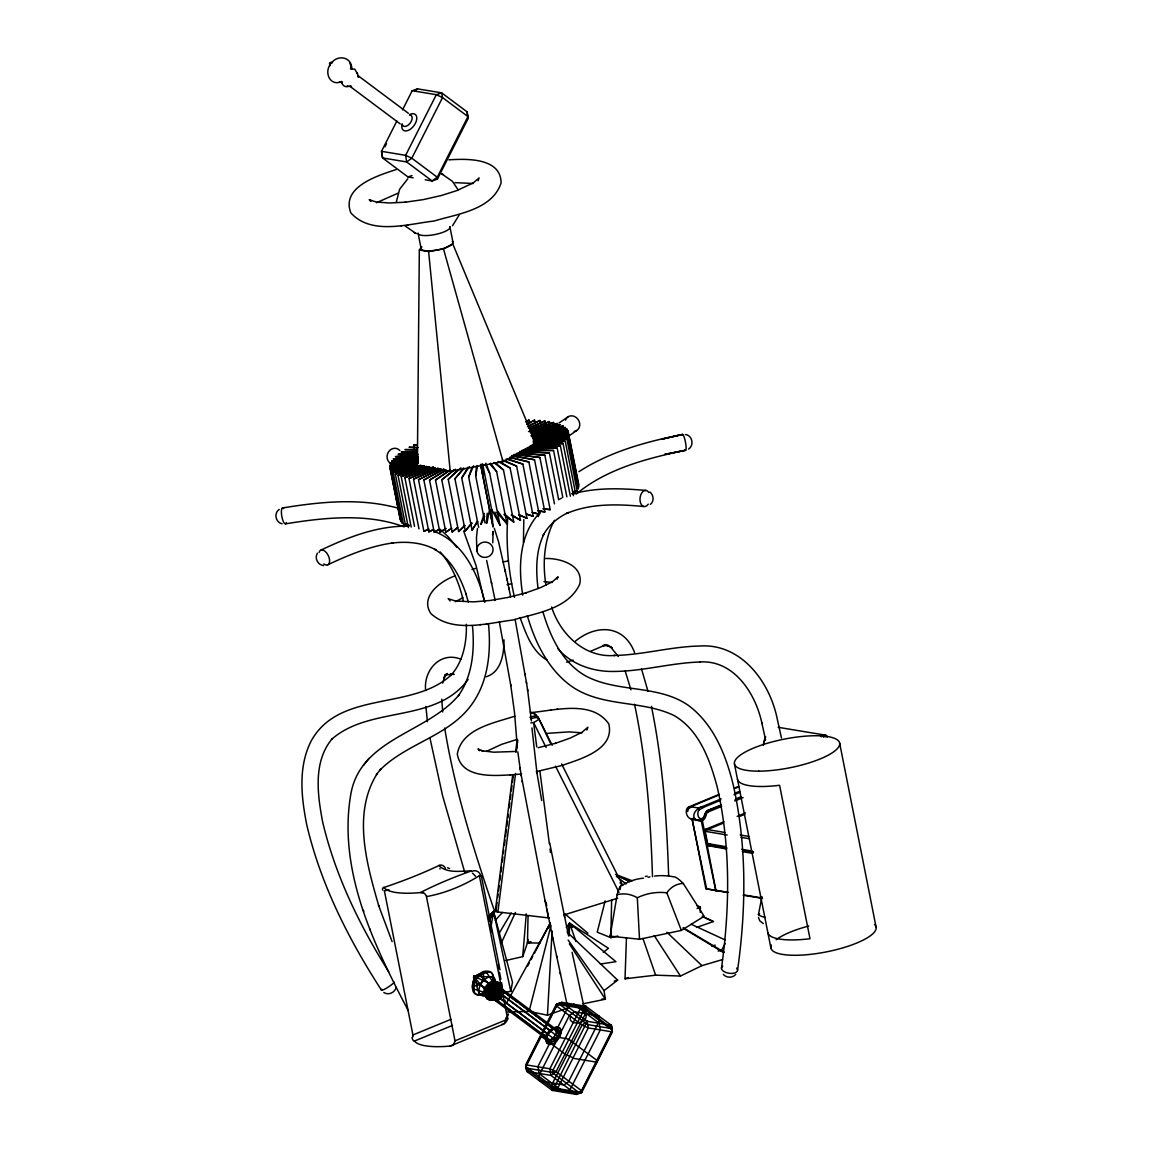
<?xml version="1.0" encoding="UTF-8"?>
<svg xmlns="http://www.w3.org/2000/svg" width="1152" height="1152" viewBox="0 0 1152 1152"><rect width="100%" height="100%" fill="white"/><g stroke="black" fill="none" stroke-linecap="round" stroke-linejoin="round"><path stroke-width="1.5" d="M419.342 249.998L417.341 465.653L450.23 471.312L503.035 461.664L535.997 443.995L452.765 243.907L443.491 248.875L428.616 251.597L419.342 249.998L421.013 247.651M700.272 912.384L700.358 907.042L697.032 905.76M569.275 935.712L569.534 923.17L608.458 948.283L603.259 952.459M617.803 936.029L610.848 937.67L611.64 900.014M528.062 915.941L527.458 942.869L522.72 956.635L505.498 960.566M504.014 639.864C504.043 653.515 501.394 672.12 486.202 676.771M692.352 818.798L692.381 819.216A7.258 5.645 -80.6 0 0 693.043 818.755M722.52 959.587L701.928 965.65L680.458 976.046L655.632 975.168L625.032 978.782L626.443 937.8M687.6 811.541L688.464 808.877L690.552 807.336M507.686 518.789C505.814 545.141 508.651 571.694 514.498 597.413M523.8 519.595L523.426 542.664M506.75 1011.989L529.07 1011.398L547.459 1015.214L552.096 930.96M425.678 690.538C423.23 670.651 440.208 650.837 460.958 659.232M726.984 848.002L707.17 845.438L726.523 849.024M396.288 202.176L399.643 189.23L407.808 178.776M484.978 522.85L475.675 475.906L476.482 466.027M486.403 523.138L487.21 513.259M522.72 956.635L526.277 913.896M478.123 180.749L479.102 177.883L473.386 182.822L456.826 190.598L441.346 195.523L423.202 199.627L405.014 202.234L405.749 202.162L389.664 202.997L376.445 202.075L369.187 199.699L370.915 201.398L370.109 200.059M586.886 730.066L587.88 727.2L582.149 732.154L570.326 738.043L555.178 743.414L555.883 743.198L538.099 747.734M473.731 976.766C476.525 982.598 469.166 997.085 481.176 994.795C483.322 994.954 487.008 994.896 487.066 997.877A6.552 5.328 -51.5 0 0 487.195 998.41A1.771 1.44 -51.5 0 0 487.57 999.043A1.757 1.426 -51.5 0 0 488.29 999.216A9.605 5.573 -53.2 0 0 491.962 999.835L492.984 999.691A3.96 2.65 77 0 1 493.474 999.734L494.05 999.878A8.15 5.472 77 0 0 494.381 999.979L547.344 1039.507M515.606 752.083L517.147 739.886M495.475 909.893L512.726 774.792M496.411 907.675L497.059 902.606M497.707 897.523L498.139 894.139M498.571 890.755L499.219 885.672M499.867 880.603L500.515 875.52M500.947 872.136L501.595 867.053M502.243 861.984L502.891 856.901M503.323 853.517L503.755 850.133M504.403 845.05L505.051 839.966M505.498 836.582L506.362 829.814M506.794 826.43L507.442 821.347M507.874 817.963L508.306 814.579M509.17 807.811L509.818 802.728M510.25 799.344L510.898 794.275M511.33 790.891L511.978 785.808M512.41 782.424L513.274 775.656M516.298 751.954L516.73 748.57M517.378 743.486L517.81 740.102M497.88 911.952L515.578 773.366M721.469 968.242C729.864 908.222 730.771 846.317 717.206 786.96C710.006 760.248 699.48 730.253 674.093 715.55C641.952 699.97 602.352 707.414 572.112 686.678C548.424 670.061 535.104 642.629 527.285 615.514M737.582 970.2C746.266 908.424 746.942 844.704 732.931 783.648C725.616 754.258 713.218 723.528 687.931 705.096C657.864 684.533 618.134 692.798 586.411 676.339C562.522 663.278 550.224 636.725 542.88 611.683M620.136 889.603L620.654 886.046A53.755 38.102 -50.7 0 1 643.478 878.184M557.352 577.526L557.122 579.067L558.101 576.835L552.384 581.774L540.562 587.664L525.398 593.035L526.104 592.819L508.334 597.37L489.989 600.494L473.774 601.862L455.443 601.027L448.186 598.651L450.144 600.926M567.893 933.437L569.534 923.17L615.946 961.69L600.35 964.037M490.968 927.158L493.56 911.448L496.382 909.23M654.595 876.067A52.214 38.909 22.5 0 1 673.488 876.802A50.99 7.79 55.7 0 1 683.208 883.411L704.174 916.272L681.365 930.413L639.504 939.254L610.128 936.144L617.27 894.082A54.504 3.859 -79.8 0 1 620.237 886.406L620.554 886.104M477.418 528.61L476.453 537.768L476.899 550.843M528.062 939.557L527.458 942.869L539.971 943.07M503.827 992.592L510.797 991.339L512.482 982.181L493.56 911.448L549.302 918M471.514 871.517A8.554 7.056 -73.2 0 1 480.773 875.722L479.405 875.707A213.005 166.018 -80.6 0 1 426.442 896.616L455.011 1040.846L454.104 1043.482M475.675 475.906L477.605 465.826M486.965 523.037L489.542 509.616L480.586 464.4L493.027 526.781L491.602 509.213L482.645 463.997M758.448 914.63L761.933 896.616M442.699 683.107L444.931 675.562L443.851 678.182L447.322 673.502L444.802 675.014L453.571 674.15L450.562 673.862L454.118 674.424M529.07 1011.398L551.03 925.286M605.146 900.907L597.226 932.184L610.848 937.67M568.642 926.539L569.534 923.17L572.645 927.432M763.531 744.955A78.278 61.013 -80.6 0 1 765.187 738.36L765.518 737.165M492.84 533.621L492.538 534.571L493.099 531.346L492.782 542.808M491.875 916.546L493.56 911.448L510.797 991.339M478.67 527.458L468.677 477.029L471.902 467.568M480.614 524.462L484.373 513.418M459.331 214.69L452.491 225.806M556.056 1071.662L549.864 1068.782L525.744 1064.794L526.795 1071.389L550.901 1075.392L556.056 1071.662L586.771 1011.038L585.893 1006.315L552.96 1070.222L553.478 1073.52L578.909 1092.528L581.659 1092.542L581.501 1090.67L556.056 1071.662L550.382 1072.094L526.262 1068.091L525.917 1066.666L556.618 1006.042L561.787 1002.312L585.893 1006.315L611.323 1025.323L612.36 1031.918L581.659 1092.542L576.331 1094.4L552.226 1090.397L526.795 1071.389L525.744 1064.794L556.459 1004.17L561.787 1002.312L587.218 1021.32L554.443 1087.114L551.794 1088.035L526.349 1069.027M610.128 936.144L611.424 932.962M568.21 926.381L569.534 923.17L575.971 941.458M317.434 553.162C314.222 558.014 317.866 565.2 323.654 565.56M396.115 987.408C395.006 992.606 388.397 995.587 383.875 992.52M468.677 477.029L473.616 465.811M481.133 524.39L484.661 516.37M489.226 921.254L493.56 911.448L494.366 916.718M501.365 942.898L515.448 912.456M548.323 928.022L549.806 924.811M538.186 516.614L540.965 510.869M554.414 520.258C543.931 540.072 542.405 563.558 546.005 585.374M396.864 121.018L381.514 151.33L382.55 157.939L407.981 176.947L413.15 177.811M402.523 109.858L412.214 90.706L417.542 88.862L441.648 92.851L467.093 111.859L468.13 118.469L437.414 179.093L432.101 180.95L425.203 179.798M384.912 146.822L386.525 143.64M525.83 1065.73L556.546 1005.106L559.21 1004.17L587.736 1024.618L611.842 1028.621L586.325 1008.677L583.229 1007.237L559.123 1003.234L556.618 1006.042L582.062 1025.05L588.254 1027.93L612.36 1031.918L611.323 1025.323L587.218 1021.32L582.062 1025.05L551.347 1085.674L552.226 1090.397L557.539 1088.554L581.659 1092.542M568.512 1006.157L557.899 1027.138A3.254 2.534 -80.7 0 1 554.357 1028.376M537.811 1066.781L549.144 1044.403A3.254 2.534 -80.5 0 0 548.467 1039.997M568.771 1081.166L599.486 1020.542M527.674 966.01L529.358 962.827M531.029 959.659L532.699 956.491M534.37 953.309L550.267 923.17M725.256 943.445L721.541 950.371L718.128 951.077M491.846 914.573L493.56 911.448L489.874 915.35M506.722 1002.744L550.224 923.098M477.806 521.626L472.075 530.15L461.75 477.979L467.856 467.41M472.075 530.15L477.317 521.093M499.262 933.034L511.258 912.96M472.464 625.651C474.725 649.526 472.709 675.634 458.395 695.736L459.101 694.843C427.781 732.787 360.965 738.158 350.914 793.67C337.464 870.005 373.853 945.101 408.427 1010.966M488.765 918.936L493.56 911.448L488.707 916.661M461.75 477.979L469.382 466.618M566.28 927.432L569.534 923.17L570.528 926.554M369 758.376L363.514 765.259M468.13 679.392C436.061 723.629 369.778 705.384 331.531 739.44L332.366 738.533C312.883 761.501 317.491 794.707 322.646 821.966C335.232 875.39 359.597 925.43 388.685 971.712M472.061 523.282L465.25 530.928L454.925 478.757L463.565 467.986M465.25 530.928L471.73 522.85M707.011 845.654L710.582 844.128M716.76 890.827L705.874 888.638L727.315 892.57M692.093 819.403L706.709 889.157M540 512.568C519.12 534.24 518.141 567.072 522.763 595.109M488.909 916.834L493.56 911.448M454.925 478.757L464.011 468.562M495.259 920.318L502.445 912.456M494.698 982.354A9.418 5.472 -53.2 0 0 490.363 984.787L479.52 974.952L477.893 974.664L475.258 976.579L473.904 976.061M279.23 509.414C273.586 513.144 275.616 522.418 282.096 523.829M688.55 449.078C694.397 445.406 692.381 435.298 685.411 434.506M464.933 525.758L458.582 531.547L448.243 479.376L458.107 469.642M458.582 531.547L464.731 525.47M383.63 887.414L384.034 887.443A53.626 14.602 -11.2 0 0 420.437 892.57L422.669 893.016M715.853 890.136L702.432 820.886L701.294 821.059L715.752 890.654M448.243 479.376L460.958 467.813M721.296 804.931L708.25 810.302A5.976 4.651 -80.6 0 0 704.794 814.968A6.437 5.026 -80.6 0 1 701.698 820.051L701.352 821.059L692.179 819.533M650.362 504.374C654.379 501.365 653.688 494.986 649.93 492.005M735.739 974.39C732.686 978.178 726.394 978.091 723.341 974.405M576.202 494.064C607.118 468.49 647.309 458.338 685.728 450.202L664.675 454.392L685.325 450.331M457.574 527.746L452.088 531.965L441.763 479.794L453.874 469.858M452.088 531.965L457.474 527.544M441.763 479.794L455.472 469.253M582.797 1003.867L605.405 999.216L604.022 990.619L617.645 980.15L567.058 931.997M498.499 982.886C492.826 983.376 494.813 974.261 490.882 972.245A13.147 7.632 -53.2 0 0 485.842 971.41C481.262 970.402 478.57 977.213 474.149 975.931M414.965 90.72L417.542 88.862M563.933 1085.126L569.088 1081.397M451.627 528.35L445.838 532.21L435.514 480.038L449.798 469.958M445.838 532.21L451.555 528.178M559.022 423.029L568.267 416.635M568.858 435.946L576.576 430.603M693.432 818.352L691.934 819.144A6.422 3.859 -63.8 0 1 691.33 819.274M435.514 480.038L449.971 470.39M700.805 809.035C695.52 810.173 697.853 821.995 703.195 817.877A5.112 3.989 -80.6 0 0 704.333 816.264L705.485 815.069M452.506 1045.31L450.158 1046.074A53.626 14.602 -11.2 0 1 414.504 1041.034L452.491 1025.41M439.862 532.267L445.824 528.566L439.862 532.267L429.523 480.096L445.925 469.93M525.931 421.848L528.912 420.005L529.603 423.475M578.88 471.715C609.941 451.584 646.272 441.662 682.229 434.534L661.968 439.171L682.632 434.419M525.917 421.776L528.912 420.005M429.523 480.096L446.026 470.362M691.43 806.832L693.187 805.853A46.771 36.446 -80.6 0 1 694.843 805.003L718.862 795.038M701.669 808.531L703.426 807.552A46.771 36.446 -80.6 0 1 705.096 806.702L720.562 800.251M376.445 202.738L398.074 193.176M455.429 601.69L462.888 597.73M486.374 751.392L501.768 744.293L517.248 739.368M575.482 641.102C596.65 623.808 624.197 624.946 634.608 652.594M438.797 529.704L434.189 532.138L423.85 479.966L443.794 468.95M526.925 424.368L534.586 420.134L535.277 423.605M434.189 532.138L438.782 529.603M526.896 424.195L534.586 420.134M423.85 479.966L443.837 469.411M559.786 499.046L561.658 498.096M590.818 651.139L605.448 644.976L602.611 645.653L608.933 645.638L606.312 645.077L612.158 647.971L610.142 646.459L618.408 656.51M428.846 531.835L433.526 529.502L428.846 531.835L418.522 479.664L440.381 468.778M527.429 426.658L539.928 420.437L540.605 423.922M725.99 847.483L708.768 844.618A1.627 0.922 67.7 0 1 707.458 842.918L706.896 843.466L726.163 846.734M528.595 425.851L539.928 420.437M418.522 479.664L441.173 468.835M689.386 807.998A1.627 0.922 67.7 0 1 690.091 806.63L693.634 804.96A46.771 12.73 -11.2 0 1 695.232 804.254L719.222 794.362M321.062 550.037C348.538 536.976 378.158 525.47 409.075 526.19M327.47 564.926C348.451 555.019 370.296 546.005 393.437 542.851L391.594 543.11C406.67 541.238 422.698 542.39 436.133 550.037L434.491 549.216C450.95 558.893 460.21 576.749 466.128 594.274L465.739 593.179L468.346 602.122M423.893 531.331L428.789 529.128L423.893 531.331L413.554 479.16L438.062 468.086M528.552 428.314L544.882 420.941L545.573 424.411M697.075 908.525L700.358 907.042M455.184 575.813C440.755 580.838 419.4 596.606 430.963 613.685C452.923 633.341 486.864 623.29 513.043 619.978C536.501 613.138 568.454 608.875 579.73 584.15C583.819 565.114 560.146 558 545.414 558.504M528.624 428.011L544.882 420.941M413.554 479.16L437.933 468.562M723.931 821.794L705.73 829.282A1.627 0.922 67.7 0 0 705.024 830.65L704.462 831.182L727.186 835.027M418.982 528.926L409.003 478.498L435.139 467.712M529.834 429.696L549.446 421.603L550.123 425.088M734.918 787.896L737.309 786.917M734.573 788.587L739.339 786.629M721.138 798.898L707.314 804.586M734.573 793.382L739.397 791.395M733.997 794.736L740.045 792.245M735.97 798.898L740.866 796.882M698.4 820.526L699.192 820.555A6.422 5.63 70.7 0 0 699.97 820.469L703.051 818.683L704.938 814.982A4.882 3.802 -80.6 0 1 707.789 810.965L720.994 805.536M735.854 799.43L740.794 797.4M706.666 810.778L720.734 805.709M735.005 799.834L740.707 797.486M701.856 820.123L702.36 820.714A7.258 5.645 -80.6 0 0 706.075 815.155A4.018 3.125 -80.6 0 1 708.451 811.829L721.656 806.386M734.846 800.957L743.098 797.573M737.179 816.35L745.459 812.952M706.68 829.958L723.24 823.162M739.786 816.35L744.754 814.32M450.95 1019.333L412.92 1034.971L384.365 890.726M455.011 1040.846L507.686 1019.189L479.362 875.707M450.158 1046.074L503.165 1024.286A8.035 6.264 -80.6 0 0 507.802 1017.936M707.054 804.686L704.376 805.766A46.771 12.73 -11.2 0 1 702.576 806.443L700.949 807.034M823.032 735.725L826.013 735.221L827.453 736.69M823.694 736.574L827.222 736.704M529.978 429.35L549.446 421.603M409.003 478.498L434.966 468.173M414.518 526.334L404.87 477.648L433.397 466.862M530.078 431.338L553.565 422.453L554.256 425.938M711.878 946.296L715.19 945.058M625.032 978.782L628.402 977.53M528.653 431.539L553.565 422.453M404.87 477.648L433.109 467.352M690.091 806.63L698.328 807.984L700.618 807.163M547.459 1015.214L569.117 1007.453M407.981 176.947L411.97 175.565M696.499 927.446L713.434 921.542L702.187 916.171M568.814 1006.214L574.142 1004.357M585.893 1006.315L580.579 1008.158L556.459 1004.17L556.618 1006.042M411.192 527.054L401.213 476.626L429.379 466.862M530.726 432.662L557.222 423.475L557.914 426.96M530.237 432.504L557.222 423.475M401.213 476.626L429.883 467.021M396.029 169.618C377.842 175.507 340.805 186.998 350.842 212.875C371.232 235.498 407.794 224.05 434.045 221.026C457.56 213.926 492.25 209.822 501.048 183.053C501.264 157.723 466.661 158.645 448.949 159.84M408.355 527.616L398.03 475.445L426.528 466.373M531.922 433.728L560.419 424.656L531.49 433.541M471.96 569.534L475.733 568.354M562.565 765.274C580.622 758.966 614.938 749.448 608.803 723.917C591.984 699.782 555.61 710.424 531.115 712.555M530.87 941.789L527.458 942.869L530.914 942.307M566.554 662.184L573.149 660.096M563.904 914.947L617.659 898.243M398.03 475.445L426.946 466.56M409.09 525.312L405.677 526.277L395.338 474.106L423.979 465.739M531.086 435.341L563.098 425.995L563.789 429.48M405.677 526.277L409.046 525.283M561.859 765.49L536.256 771.653M532.411 434.635L563.098 425.995M395.338 474.106L424.325 465.941M614.261 981.072L617.645 980.15M406.901 523.915L403.502 524.779L393.178 472.622L420.869 465.221M532.382 436.277L565.258 427.493L565.949 430.963M531.302 436.219L565.258 427.493M393.178 472.622L420.35 465.624M514.858 716.141C494.064 723.096 461.966 728.453 457.301 753.998C461.506 779.962 496.901 775.555 516.053 774.504M401.875 523.152L391.536 470.995L417.298 464.717M532.555 437.472L566.899 429.12L567.936 434.333M532.339 437.198L566.899 429.12M391.536 470.995L417.456 464.918M400.781 521.41L390.442 469.238L418.291 463.09M533.189 438.552L567.994 430.877L578.866 484.92M533.045 438.264L567.994 430.877M390.442 469.238L418.406 463.32M577.181 492.797C599.717 487.368 623.203 488.462 646.114 490.45M400.234 519.523L389.894 467.352L417.96 461.794M533.477 439.704L568.541 432.749L533.419 439.387M389.894 467.352L417.989 462.038M400.234 517.55L389.909 465.379L417.989 460.426M533.419 440.914L568.541 434.722L578.866 486.893M645.35 876.47L647.208 876.154M479.52 974.966A13.709 7.963 -53.2 0 1 485.842 971.424L492.494 981.403L494.957 982.296A6.552 4.392 77 0 1 495.374 982.253A9.605 5.573 -53.2 0 1 499.061 982.858A1.771 1.44 -51.5 0 1 499.781 983.045A1.757 1.426 -51.5 0 1 500.141 983.678L500.429 984.989A3.96 3.226 -51.5 0 0 500.659 985.55L501.005 986.141A8.15 6.624 -51.5 0 1 501.206 986.501A3.557 2.894 -51.5 0 1 501.437 987.048A7.934 4.608 -53.2 0 1 502.618 989.914L502.718 990.749A2.822 1.829 -0.8 0 0 503.107 991.426A5.616 3.643 -0.8 0 0 503.582 991.829L516.946 1001.794M502.978 561.902L507.902 561.053M507.154 584.626L511.747 583.834M533.462 440.582L568.541 434.722M389.909 465.379L417.96 460.699M285.624 523.843C324.778 517.406 367.531 513.072 404.179 526.896M348.235 86.314C341.87 88.733 340.099 78.019 342.389 82.57L339.25 82.109L340.258 82.166C329.27 85.493 324.374 71.942 330.408 64.282L330.048 65.635L329.486 63.317M391.147 466.776L390.456 463.306L418.406 459M534.787 441.907L567.979 436.795L578.318 488.966M282.442 507.96C320.645 501.725 360.734 497.678 398.563 508.291M350.453 68.89L354.744 69.134L357.437 73.771L357.278 72.677M533.174 441.835L567.979 436.795M390.456 463.306L418.306 459.274M548.957 917.77L548.222 917.87L547.099 909.216M418.219 457.646L391.55 461.146L418.046 457.92M534.902 443.16L566.885 438.955L577.21 491.126L573.667 491.587L577.21 491.126M530.813 722.923L533.578 722.578A9.749 1.008 -26.7 0 0 538.891 718.79L538.056 717.235A9.749 4.608 -25.5 0 0 535.334 715.824M351.461 68.746C350.568 68.17 353.448 70.632 351.346 67.997L351.778 68.746C351.907 56.837 337.738 54.36 331.358 63.043L332.554 62.366L330.091 62.51M533.333 443.045L566.885 438.955M547.603 733.334L568.93 731.894L582.149 732.816M516.773 774.446L521.568 773.899M417.643 456.278L393.192 458.914L418.133 456.48M532.066 444.773L565.243 441.187L575.568 493.358L572.083 493.733L575.568 493.358M533.189 444.326L565.243 441.187M407.275 225.187L408.01 225.115M486.274 624.139L487.008 624.067M550.584 709.776L551.318 709.704M400.867 225.72L401.803 225.634M479.866 624.672L480.802 624.586M556.79 709.243L557.712 709.171M509.645 775.037L510.566 774.965M418.176 454.723L395.366 456.638L416.808 455.069M529.733 446.256L563.069 443.462L573.408 495.634M514.526 751.493L493.646 752.198L481.651 750.715L483.48 751.118L477.965 749.03L479.693 750.73L478.872 749.39M530.914 445.824L563.069 443.462M384.034 887.443A227.549 61.963 -11.2 0 0 438.898 865.555C446.933 873.634 460.814 870.941 471.326 870.955M501.71 1024.387L503.165 1024.286A5.515 2.664 -81.8 0 0 505.829 1019.03M417.341 453.197L398.059 454.32L417.643 453.398M527.083 447.725L560.376 445.781L570.37 496.21M528.336 447.293L560.376 445.781M473.645 976.579L474.379 978.322L472.147 986.04L472.608 988.646L484.085 992.362L485.64 994.435A6.552 4.248 -0.8 0 0 485.712 994.838A1.771 1.152 -0.8 0 0 486.043 995.371A1.757 1.138 -0.8 0 0 486.806 995.645A9.893 5.746 -53.2 0 0 488.29 999.216L489.643 999.13A3.96 3.226 -51.5 0 1 490.234 999.187L490.781 999.331A8.15 6.624 -51.5 0 0 491.314 999.461A3.557 2.894 -51.5 0 0 491.918 999.518L493.056 999.432A2.822 2.29 -51.5 0 1 493.978 999.634A5.616 4.565 -51.5 0 1 494.525 999.965A3.557 2.376 77 0 0 494.87 1000.008L495.72 999.864A2.822 1.886 77 0 1 496.498 1000.051A5.616 3.758 77 0 1 497.016 1000.382L497.189 1000.512A6.797 3.946 -53.2 0 0 500.328 998.741L553.018 1038.154M417.398 451.483L401.242 451.973L417.11 451.685M524.88 449.122L557.194 448.128L566.842 496.829M525.47 448.718L557.194 448.128M455.054 182.65L473.371 183.485M417.312 449.611L404.914 449.611L417.456 449.77M521.654 450.504L553.522 450.49L562.824 497.448M523.051 450.101L553.522 450.49M418.018 447.552L409.046 447.264L417.787 447.667M520.675 451.915L549.403 452.851L558.691 499.795M519.653 451.44L549.403 452.851M347.774 86.386L346.882 86.328L351.475 86.414L349.733 86.17L400.234 123.912M601.92 999L605.405 999.216L569.347 943.848M549.806 1032.048L548.698 1031.328M413.611 444.917L417.096 445.162L413.611 444.917L414.288 448.402M516.917 453.24L544.838 455.184L554.472 503.87M543.931 581.63L552.37 582.437M518.472 452.894L544.838 455.184M643.752 506.506C618.077 504.086 590.875 503.122 566.669 513.461L568.541 512.496C557.928 517.277 548.597 525.11 543.096 535.478L544.104 533.693C535.694 550.584 535.795 570.197 538.056 588.514M490.464 984.787L490.464 984.787A6.552 1.757 48.2 0 1 490.752 984.83L492.883 986.789A3.96 1.066 48.2 0 0 493.373 987.278L493.949 987.826A8.15 2.189 48.2 0 1 494.294 988.142A3.557 0.95 48.2 0 1 494.77 988.632L495.648 989.597A2.822 0.763 48.2 0 0 496.411 990.331A5.616 1.512 48.2 0 0 496.944 990.749L497.03 990.821M486.576 995.53C475.618 997.992 477.893 983.635 474.437 977.314M513.677 454.536L539.87 457.488L550.195 509.659L543.211 508.867M515.29 454.219L539.87 457.488M543.182 508.723L550.195 509.659M487.354 995.746L488.29 995.89A3.96 2.578 -0.8 0 1 488.938 996.062L489.643 996.322A8.15 5.285 -0.8 0 0 490.075 996.494A3.557 2.304 -0.8 0 0 490.723 996.667L491.99 996.84A2.822 1.829 -0.8 0 1 492.955 997.186A5.616 3.643 -0.8 0 1 493.517 997.546L546.322 1037.059A6.61 3.845 -53.2 0 1 546.48 1035.821M500.328 998.755L500.155 998.626A5.616 1.512 48.2 0 0 499.651 998.266A2.822 0.763 48.2 0 0 499.061 997.992L498.571 997.934A3.557 0.95 48.2 0 1 498.24 997.819A8.15 2.189 48.2 0 1 497.966 997.675L497.52 997.459A3.96 1.066 48.2 0 0 497.189 997.33L496.67 997.272A9.662 5.616 -53.2 0 0 500.256 992.448A9.893 5.746 -53.2 0 0 500.141 983.678A9.605 5.573 -53.2 0 0 496.469 983.059L497.088 984.442A3.96 2.65 77 0 0 497.419 985.003L497.866 985.622A8.15 5.472 77 0 1 498.139 985.982A3.557 2.376 77 0 1 498.485 986.558L498.989 987.725A2.822 1.886 77 0 0 499.579 988.56A5.616 3.758 77 0 0 500.083 988.992L556.474 1031.299M511.963 456.062L534.528 459.749L544.867 511.92L537.912 510.782M412.214 90.706L436.334 94.709L442.526 97.589L467.957 116.597L437.256 177.221L432.101 180.95L406.656 161.942L382.55 157.939L381.514 151.33L405.619 155.333L411.811 158.213L437.256 177.221L437.414 179.093M778.162 727.301L825.638 735.178M704.362 814.882L704.938 814.982A4.795 3.614 -75 0 1 707.904 811.008L708.451 811.814M695.491 819.043L692.654 818.568L692.251 819.49L705.845 888.624M699.437 819.691L701.698 820.066M724.68 832.421L705.73 829.282A1.627 1.267 -80.6 0 0 704.794 831.326L707.227 843.595A1.627 1.267 -80.6 0 0 708.768 844.618M740.174 834.984L748.786 836.41M740.966 837.317L749.578 838.742M741.672 849.312L752.011 851.026M743.213 850.334L753.552 852.048M742.81 850.622L753.365 852.379M742.334 851.645L752.89 853.402M728.294 892.354L715.867 890.28M744.12 894.974L761.702 897.898M743.126 895.205L762.48 898.402M598.608 1015.819L574.502 1011.816L569.347 1015.546L538.632 1076.17L539.51 1080.893L563.616 1084.896M541.109 1034.482L547.042 1035.461M559.296 1037.491L565.214 1038.47M572.904 1058.242L597.01 1062.23M511.891 455.501L534.528 459.749M537.898 510.61L544.867 511.92M486.806 995.659L489.298 996.35L490.622 998.467A6.552 4.392 77 0 0 490.867 999.029A1.771 1.195 77 0 0 491.357 999.662A1.757 1.181 77 0 0 491.962 999.821A10.022 5.818 -53.2 0 0 496.584 997.243L496.166 997.042A9.922 5.76 -53.2 0 0 499.882 992.074A10.152 5.904 -53.2 0 0 499.752 983.074M530.251 712.008L536.4 714.917M510.019 457.704L528.854 461.952L539.179 514.123L532.339 512.582M510.019 457.142L528.854 461.952M532.339 512.381L539.179 514.123M506.146 459.014L522.864 464.083L533.203 516.254L526.507 514.224M507.888 458.971L522.864 464.083M526.536 513.979L533.203 516.254M765.115 738.331L764.957 738.259A17.222 13.435 -80.6 0 1 765.562 736.589M447.566 867.787L449.582 868.536M763.286 923.558L759.744 920.822L758.448 917.438M615.528 874.397L632.16 880.79M502.114 460.267L516.614 466.128L526.939 518.299L518.89 515.03M502.733 995.429L502.646 995.371A5.616 1.31 26.9 0 1 502.171 994.997L501.523 994.09A3.557 0.835 26.9 0 0 501.307 993.816A8.15 1.915 26.9 0 0 501.091 993.6L500.746 993.254A3.96 0.922 26.9 0 1 500.53 992.981L499.176 991.642A6.552 1.541 26.9 0 0 498.614 991.354L491.04 984.254L474.336 976.421M441.734 173.894L452.405 181.31L458.222 189.95M405.13 225.95L415.8 233.352M705.168 918.043L713.434 921.542M441.259 173.693L443.52 174.658M414 232.589L416.275 233.568M503.856 460.296L516.614 466.128M518.976 514.656L526.939 518.299M691.099 924.221L725.126 939.931M565.43 1038.053L571.622 1040.933M566.914 1054.944L573.12 1057.81M525.917 1066.666L551.347 1085.674L557.539 1088.554L588.254 1027.93L587.218 1021.32M617.011 875.419L629.87 881.568L616.997 875.448M474.336 975.96C480.038 977.256 485.035 971.15 490.882 972.245A13.536 7.862 -53.2 0 1 491.026 984.398M434.318 531.389C463.478 542.765 478.123 573.581 484.819 602.323M490.853 984.946A9.662 5.616 -53.2 0 0 487.181 989.741L489.542 991.152A3.96 0.922 26.9 0 1 490.133 991.483L490.81 991.901A8.15 1.915 26.9 0 0 491.227 992.146A3.557 0.835 26.9 0 0 491.832 992.477L493.906 993.614A5.616 1.31 26.9 0 1 494.438 994.003L547.258 1033.502A3.254 0.763 26.7 0 1 547.373 1034.755M474.408 976.147L492.912 977.126L496.987 985.046L499.939 986.328A6.552 4.248 -0.8 0 1 500.544 986.429A1.771 1.152 -0.8 0 1 501.293 986.717A1.757 1.138 -0.8 0 1 501.624 987.25L501.782 988.243A3.96 2.578 -0.8 0 0 501.955 988.675L502.258 989.179A8.15 5.285 -0.8 0 1 502.445 989.467A3.557 2.304 -0.8 0 1 502.618 989.914A7.891 4.594 -53.2 0 1 501.509 994.09A7.747 4.507 -53.2 0 1 498.571 997.934A8.035 4.666 -53.2 0 1 494.87 1000.008A7.891 4.594 -53.2 0 1 491.818 999.547M497.952 461.419L510.12 468.072L520.459 520.243L511.33 515.246M547.214 660.254C531.806 651.37 525.83 633.211 520.027 617.429M683.165 927.691L724.277 952.272M683.352 928.368L723.398 952.43M487.195 989.77L487.08 989.64A6.552 1.541 26.9 0 1 486.965 989.41C482.458 984.341 472.277 984.024 473.717 976.32M499.68 461.563L510.12 468.072M511.502 514.656L520.459 520.243M487.613 990.115L487.699 990.173A9.922 5.76 -53.2 0 1 491.342 985.205M533.707 712.93L534.73 713.693M408.355 113.27L357.854 75.528L358.488 77.299L357.178 72.878M573.84 1004.314L599.27 1023.322L600.307 1029.931L569.606 1090.541L564.278 1092.398L538.848 1073.39M555.466 1028.866L502.574 989.41A5.616 4.565 -51.5 0 1 502.099 988.992A2.822 2.29 -51.5 0 1 501.653 988.171L501.466 987.178A7.704 4.478 -53.2 0 0 498.485 986.558M571.406 1041.35L596.851 1060.358M520.013 1003.853L552.946 1028.448M493.618 997.675A6.682 3.888 -53.2 0 1 497.074 990.835L549.778 1030.219M502.819 995.501L555.538 1034.87A3.254 0.763 26.8 0 0 559.67 1036.786A10.094 5.861 -53.2 0 0 560.866 1033.488M543.269 1035L549.864 1039.925M541.267 1036.354L566.712 1055.362M503.77 1005.437L530.107 1025.15M554.112 1037.016L557.554 1039.982A9.778 5.688 -53.2 0 1 556.229 1041.394A3.254 0.778 46.9 0 0 553.234 1037.966M493.69 462.485L503.453 469.901L513.778 522.072L504.014 514.656M616.392 876.384L626.184 884.03M564.566 913.637L587.952 933.25M495.374 462.744L503.453 469.901M504.36 513.734L513.778 522.072M440.021 529.186L448.186 536.774L456.797 547.243M666.864 932.213L701.928 965.65M557.957 648.778C571.968 664.877 593.597 671.99 614.52 671.443C643.392 671.184 671.414 662.803 700.243 661.997L699.538 661.982C734.083 659.534 755.726 693.734 761.99 723.528L761.774 722.621L765.59 740.002M473.918 976.795L486 990.821L495.072 995.962A6.552 1.757 48.2 0 0 495.49 996.437L496.037 996.941A10.282 5.976 -53.2 0 1 491.357 999.648A9.85 5.731 -53.2 0 1 487.584 999.029M533.65 441.518L535.997 443.995M551.347 1085.674L554.89 1089.475L578.995 1093.478L581.573 1091.606L612.288 1030.982L611.323 1025.323M489.96 464.112L496.627 471.6L506.952 523.771L496.973 512.525M440.237 551.952C451.829 565.416 459.36 582.955 463.478 601.373M620.064 882.691L622.31 885.427M490.464 463.162L496.627 471.6M497.707 511.114L506.952 523.771M568.152 940.075L604.022 990.619M654.192 935.554L680.458 976.046M381.398 990.043C348.494 939.197 320.659 884.102 306.763 824.861C301.306 797.458 297.936 767.016 311.083 741.154C339.336 689.587 412.474 711.202 451.656 674.568L450.835 675.475C463.262 661.694 466.834 642.326 466.344 624.326M485.093 464.386L489.686 473.184L500.026 525.355L491.602 509.213M552.211 745.272L538.891 718.79A9.749 3.715 -28.1 0 0 530.726 718.848M561.614 763.963L622.728 885.485M546.12 747.504L533.578 722.578L536.731 746.813M555.523 766.21L618.998 892.411M550.829 743.947L538.056 717.235A9.749 3.715 -28.1 0 0 529.891 717.307M494.309 528.278L498.629 542.059L507.211 580.133M463.622 530.971L476.136 565.819L484.171 600.653M551.592 606.989C560.174 634.075 584.51 657.979 614.578 655.474L613.858 655.474C642.701 655.013 670.709 646.603 699.538 646.027C740.995 643.032 769.666 681.71 777.154 718.546L781.459 737.986M392.112 941.63L378.533 905.27L378.907 906.35C366.854 864.504 352.066 813.715 377.107 773.712L376.416 774.562L380.966 768.859L380.16 769.882C406.67 743.27 448.286 736.315 471.125 705.283C488.203 682.373 491.213 652.147 488.534 624.485M617.083 894.73A53.942 37.138 -89.3 0 1 637.315 897.768A52.459 52.315 24.1 0 1 666.821 892.814L681.365 930.413M485.856 463.234L489.686 473.184M494.914 512.093L500.026 525.355M363.413 910.267L363.787 911.347M370.037 929.131L370.44 930.283M641.534 668.981L647.971 691.229M642.931 938.448L655.632 975.168M493.862 909.13C473.702 849.931 454.752 789.926 444.686 728.093M625.176 670.997L630.965 689.832M464.731 872.222L442.584 795.715L429.955 738.014M349.891 62.813L350.669 65.419M443.491 248.875L503.035 461.664M585.835 1015.186L572.098 952.344M486.619 560.405L491.63 583.402M567.403 1005.955L556.531 955.642M552.715 937.613L556.877 957.312M505.08 570.053L505.44 571.795M508.795 587.779L510.638 596.822M521.021 774.216L545.256 901.771M560.174 972.662L560.534 974.419M651.427 706.363C662.803 762.221 666.806 819.302 668.65 876.168M634.536 704.261C646.531 760.91 650.606 818.914 652.493 876.672M564.437 915.926L568.613 935.885M553.032 939.168L544.982 900.461M506.894 578.606L509.069 589.09M564.739 917.366L549.662 842.789M491.314 581.875L495.13 600.437M489.542 509.616L493.027 526.781M839.621 742.968L876.082 927.101M734.443 763.934L770.904 948.053M705.024 830.65L707.458 842.918M570.686 448.243L571.378 451.728M574.128 465.638L574.819 469.109M449.914 226.814L452.952 242.15M481.651 465.667L483.034 472.622M418.133 233.539L421.171 248.875M481.291 875.592L499.968 969.854M490.133 924.912L491.515 931.91M498.096 965.174L498.787 968.674M499.478 972.173L500.875 979.171M501.566 982.67L502.258 986.17M505.022 1000.181L505.728 1003.68M515.102 619.387L526.594 683.366M499.349 621.835L510.883 685.886M598.925 1016.05L599.803 1020.787M541.699 800.539L536.746 771.696M525.067 673.992L525.24 675.115M527.501 689.155L531.432 720.95M517.824 751.91L520.33 769.766M522.115 780.912L522.302 782.107M467.093 111.859L468.13 118.469M526.363 681.854L527.803 691.056M536.99 773.222L531.95 727.92M510.638 684.374L514.483 712.296L517.363 747.734M520.027 767.894L521.266 775.742M538.114 1066.838L539.15 1073.448M539.885 771.062L549.36 843.797M550.037 848.995L550.483 852.451M546.192 902.29L546.653 905.76M427.406 721.685L425.923 706.421M428.616 251.597L450.23 471.312M442.685 711.979L441.778 699.192M597.067 1059.941L597.226 1061.813M541.325 1034.05L541.483 1035.936M412.891 1036.93L412.834 1035.922M481.838 464.069L482.688 474.624M637.315 897.768L639.504 939.254M394.445 982.152A8.122 1.21 -33.9 0 1 385.603 988.69A8.122 1.21 -33.9 0 1 381.902 989.208M286.33 522.533A8.122 2.218 79.9 0 1 281.88 516.715A8.122 2.218 79.9 0 1 283.651 508.55M391.046 463.709A8.122 7.315 -74.5 0 1 388.584 451.786A8.122 7.315 -74.5 0 1 399.874 450.576M565.488 420.134A8.122 6.998 57.5 0 1 577.843 419.141A8.122 6.998 57.5 0 1 574.2 431.381M765.288 917.424A8.122 1.483 12.1 0 1 759.658 913.939M682.013 435.053A8.122 1.498 79.1 0 1 685.469 442.138A8.122 1.498 79.1 0 1 684.835 449.856M584.554 1013.702A8.122 5.126 -12.6 0 1 583.949 1020.485A8.122 5.126 -12.6 0 1 573.653 1022.544A8.122 5.126 -12.6 0 1 570.859 1016.453M319.104 552.427A8.122 4.45 64 0 1 325.354 551.563A8.122 4.45 64 0 1 329.573 561.816A8.122 4.45 64 0 1 323.827 563.933M449.914 226.843A16.258 4.421 -11.2 0 1 434.822 234.562A16.258 4.421 -11.2 0 1 418.061 233.122M452.304 241.387A16.258 4.421 -11.2 0 1 436.997 250.027A16.258 4.421 -11.2 0 1 421.862 246.917M498.168 911.938A9.648 2.232 8.3 0 1 495.749 909.446M874.498 924.538A53.626 14.602 -11.2 0 1 826.358 951.898A53.626 14.602 -11.2 0 1 771.365 944.986M776.146 939.73A53.626 14.602 -11.2 0 1 808.762 926.006M737.51 779.386A53.626 14.602 -11.2 0 0 779.602 785.275L809.986 938.707A53.626 14.602 -11.2 0 1 767.894 932.832M508.205 1013.861A5.515 1.872 -38.7 0 1 505.714 1018.195M472.507 873.187A7.013 1.138 47.2 0 1 475.574 876.283M425.938 895.392A5.645 2.491 43.2 0 1 426.816 896.688M412.733 1035.936A4.738 3.485 -83.2 0 1 412.819 1034.942M389.002 889.776A227.333 177.192 -80.6 0 1 384.365 890.741M382.637 890.064A5.443 2.693 43.1 0 1 383.731 887.53M414.562 1041.178A4.738 0.85 70.5 0 1 414.317 1041.019M420.437 892.57A213.278 58.075 -11.2 0 1 471.298 870.941M454.32 1043.654A5.746 4.867 75.7 0 1 452.563 1045.44M422.784 892.469A5.501 4.262 42.6 0 1 425.52 894.6M438.826 865.426A8.539 6.192 -86.5 0 1 445.45 868.176M413.784 1040.861A5.659 3.082 -86.5 0 1 412.027 1037.52M439.978 869.011A6.97 1.714 81.8 0 1 439.963 868.507M736.632 968.112A8.122 4.075 8.9 0 1 734.443 973.051A8.122 4.075 8.9 0 1 724.046 971.597A8.122 4.075 8.9 0 1 722.794 966.182M648.274 504.158A8.122 5.026 -84 0 1 641.174 504.36A8.122 5.026 -84 0 1 641.707 492.984A8.122 5.026 -84 0 1 648.806 492.48M666.821 892.814A51.106 31.824 66.4 0 1 683.208 883.411M648.115 877.306A52.214 38.909 22.5 0 1 649.915 876.874M823.349 736.92A14.717 11.462 -80.6 0 1 823.723 736.776M821.146 736.819A15.48 12.067 -80.6 0 1 823.075 735.926M763.315 744.854A83.419 65.016 -80.6 0 1 764.899 738.158M690.797 818.928A6.523 4.954 70.3 0 1 686.246 812.16A6.523 4.954 70.3 0 1 690.062 806.472M698.328 807.984A1.627 0.922 67.7 0 1 699.638 809.698M698.472 819.979A6.523 4.694 -53.4 0 1 693.792 815.947A6.523 4.694 -53.4 0 1 698.443 808.776M409.507 114.595A9.922 5.76 -53.2 0 1 416.736 119.174A9.922 5.76 -53.2 0 1 407.592 130.651A9.922 5.76 -53.2 0 1 402.149 123.854A6.667 3.874 -53.2 0 0 409.838 123.566A6.667 3.874 -53.2 0 0 409.565 114.912M476.712 975.514A7.114 4.133 -53.2 0 1 479.995 973.685M482.688 980.338A6.998 4.061 -53.2 0 0 483.667 976.637A7.027 4.075 -53.2 0 0 482.602 974.117A6.998 4.061 -53.2 0 0 479.938 973.642M474.106 985.176A6.998 4.061 -53.2 0 1 476.683 975.47M491.026 984.254A13.234 7.69 -53.2 0 1 486 990.821A13.709 7.963 -53.2 0 1 479.678 994.349A13.147 7.632 -53.2 0 1 474.638 993.528A13.536 7.862 -53.2 0 1 472.608 988.646A13.478 7.834 -53.2 0 1 474.494 981.518M474.624 981.662A13.234 7.69 -53.2 0 1 479.65 975.096M492.365 981.259A8.77 5.098 -53.2 0 0 488.333 983.52A8.453 4.91 -53.2 0 0 485.107 987.725M492.278 981.302A8.453 4.91 -53.2 0 1 495.518 981.85M493.416 982.253A8.568 4.982 -53.2 0 0 489.47 984.456A8.424 4.896 -53.2 0 0 486.216 988.589M490.363 984.787A9.086 5.27 -53.2 0 0 486.907 989.28A9.302 5.4 -53.2 0 0 487.008 997.531A9.029 5.242 -53.2 0 0 490.464 998.107A9.418 5.472 -53.2 0 0 494.798 995.674A9.086 5.27 -53.2 0 0 498.254 991.166A9.259 5.371 -53.2 0 0 499.55 986.27A9.302 5.4 -53.2 0 0 498.154 982.93A9.029 5.242 -53.2 0 0 494.698 982.339M490.766 984.845A10.008 5.818 -53.2 0 1 495.374 982.267A1.771 1.195 77 0 1 495.994 982.426A1.757 1.181 77 0 1 496.469 983.074A10.022 5.818 -53.2 0 0 491.846 985.651A9.662 5.616 -53.2 0 0 488.174 990.446M499.162 991.642A9.662 5.616 -53.2 0 1 495.49 996.437A10.008 5.818 -53.2 0 1 490.882 999.014A9.605 5.573 -53.2 0 1 487.195 998.41A9.893 5.746 -53.2 0 1 485.712 994.838M491.242 985.09A10.282 5.976 -53.2 0 1 495.979 982.44M495.965 982.598A9.922 5.76 -53.2 0 1 499.766 983.232M492.883 986.789A9.115 5.299 -53.2 0 1 497.088 984.442A8.726 5.069 -53.2 0 1 500.429 984.989A9 5.227 -53.2 0 1 497.117 997.488M488.29 995.89A9 5.227 -53.2 0 0 489.643 999.13A8.726 5.069 -53.2 0 0 492.984 999.691A9.115 5.299 -53.2 0 0 497.189 997.33M489.528 991.094A9 5.227 -53.2 0 1 492.955 986.63M493.834 987.725A8.568 4.982 -53.2 0 1 497.779 985.507A8.208 4.766 -53.2 0 1 500.933 986.026A8.467 4.91 -53.2 0 1 502.2 989.078A8.424 4.896 -53.2 0 1 497.837 997.675M490.694 999.36A8.424 4.896 -53.2 0 1 493.79 987.667M491.918 999.518A7.934 4.608 -53.2 0 1 490.723 996.653M494.87 988.474A7.934 4.608 -53.2 0 1 498.528 986.429M491.731 992.506A7.891 4.594 -53.2 0 1 494.741 988.589M493.056 993.154A6.998 4.061 -53.2 0 1 495.706 989.669A7.258 4.219 -53.2 0 1 498.989 987.725A6.955 4.032 -53.2 0 1 501.653 988.171A7.157 4.162 -53.2 0 1 501.725 994.594M501.725 994.522A6.998 4.061 -53.2 0 1 499.075 997.992A7.258 4.219 -53.2 0 1 495.72 999.864A6.998 4.061 -53.2 0 1 493.128 999.374M502.099 988.992A6.768 3.931 -53.2 0 1 503.107 991.426A6.739 3.917 -53.2 0 1 502.171 994.997A6.61 3.845 -53.2 0 1 499.651 998.28A6.854 3.989 -53.2 0 1 496.498 1000.037M502.042 989.035A6.61 3.845 -53.2 0 0 499.507 988.603A6.768 3.931 -53.2 0 0 496.382 990.317A6.61 3.845 -53.2 0 0 493.906 993.614A6.739 3.917 -53.2 0 0 492.898 997.186A6.854 3.989 -53.2 0 0 493.877 999.619M497.117 990.878A6.797 3.946 -53.2 0 1 500.242 989.136A6.682 3.888 -53.2 0 1 502.762 989.525A6.71 3.902 -53.2 0 1 503.755 991.958A6.682 3.888 -53.2 0 1 500.285 998.784M547.373 1034.683A10.094 5.861 -53.2 0 0 546.163 1038.082A3.254 1.67 11.4 0 0 546.451 1035.792A6.811 3.96 -53.2 0 1 547.258 1033.502A6.61 3.845 -53.2 0 1 550.584 1029.686A7.042 4.09 -53.2 0 1 552.557 1028.549A6.48 3.758 -53.2 0 1 553.493 1028.347A6.595 3.83 -53.2 0 1 555.696 1029.082A3.254 2.635 -43 0 0 559.915 1028.189A10.094 5.861 -53.2 0 1 560.952 1030.378A9.821 5.717 -53.2 0 1 560.822 1033.373A3.254 1.67 11.6 0 1 556.344 1032.61A6.898 4.003 -53.2 0 1 555.538 1035M555.696 1029.082A6.898 4.003 -53.2 0 1 556.402 1030.565A6.595 3.83 -53.2 0 1 556.315 1032.552M555.523 1034.755A6.595 3.83 -53.2 0 1 552.254 1038.629M550.267 1039.81A3.254 2.03 71.8 0 1 551.851 1044.13A10.195 5.918 -53.2 0 0 554.774 1042.574A3.254 1.267 54.3 0 0 552.254 1038.758A7.013 4.075 -53.2 0 1 550.267 1039.81A6.48 3.773 -53.2 0 1 549.317 1040.026A6.61 3.845 -53.2 0 1 547.114 1039.306M480.557 994.766A10.973 6.379 -53.2 0 1 480.427 984.931A10.714 6.221 -53.2 0 1 484.502 979.718A11.102 6.451 -53.2 0 1 489.614 976.867A10.642 6.192 -53.2 0 1 493.704 977.53A10.973 6.379 -53.2 0 1 493.819 987.365A10.714 6.221 -53.2 0 1 489.744 992.578A11.102 6.451 -53.2 0 1 484.632 995.443A10.642 6.192 -53.2 0 1 480.542 994.766M495.59 981.806A8.654 5.026 -53.2 0 1 495.677 989.554M484.978 987.797A8.654 5.026 -53.2 0 0 483.754 992.376A8.654 5.026 -53.2 0 0 485.208 995.4A8.453 4.91 -53.2 0 0 488.52 995.89A8.77 5.098 -53.2 0 0 492.466 993.672A8.453 4.91 -53.2 0 0 495.691 989.467M486.418 996.062A8.467 4.91 -53.2 0 1 486.331 988.474M493.474 982.08A8.467 4.91 -53.2 0 1 496.728 982.627M499.162 991.728A9.893 5.746 -53.2 0 0 499.046 982.872A6.552 5.328 -51.5 0 0 498.499 982.886M485.539 994.954A9.893 5.746 -53.2 0 1 486.922 989.726M487.411 999.202A10.152 5.904 -53.2 0 1 487.31 990.101M486.634 995.774A9.893 5.746 -53.2 0 1 488.016 990.533M488.131 995.99A9 5.227 -53.2 0 1 489.398 991.238M490.838 996.638A7.747 4.507 -53.2 0 1 491.918 992.534M492.869 993.139A7.157 4.162 -53.2 0 0 491.861 996.926A7.157 4.162 -53.2 0 0 493.07 999.418M558.547 1033.502A7.747 4.507 -53.2 0 1 557.626 1036.094M547.085 1037.189A7.747 4.507 -53.2 0 1 548.006 1034.582M558.59 1031.098A7.56 4.392 -53.2 0 1 558.518 1033.459M557.611 1035.979A7.56 4.392 -53.2 0 1 553.867 1040.429M551.707 1041.566A7.56 4.392 -53.2 0 1 548.078 1040.976M547.214 1038.226A7.56 4.392 -53.2 0 1 547.358 1037.002M548.266 1034.453A7.56 4.392 -53.2 0 1 552.053 1029.989M551.981 1044.058A9.778 5.688 -53.2 0 1 547.286 1043.294A10.094 5.861 -53.2 0 1 546.091 1041.192A3.254 2.347 -11 0 0 546.394 1037.822A6.48 3.758 -53.2 0 1 546.322 1036.858A3.254 2.045 1.4 0 1 545.976 1039.738M555.192 1027.411A9.821 5.717 -53.2 0 1 559.901 1028.203M559.642 1036.642A9.821 5.717 -53.2 0 1 554.76 1042.43M547.488 1034.669A9.821 5.717 -53.2 0 1 552.384 1028.88M482.688 980.381A7.027 4.075 -53.2 0 1 480.024 983.866M476.741 985.709A7.027 4.075 -53.2 0 1 474.048 985.262M496.57 1000.008A6.61 3.845 -53.2 0 1 494.035 999.576M493.69 997.675A6.71 3.902 -53.2 0 0 494.698 1000.08A6.509 3.787 -53.2 0 0 497.189 1000.512M493.862 1000.008A8.467 4.91 -53.2 0 1 490.622 999.461M497.88 997.632A8.568 4.982 -53.2 0 1 493.934 999.835M496.555 982.771A8.467 4.91 -53.2 0 1 497.837 985.81A8.424 4.896 -53.2 0 1 496.656 990.274A8.266 4.81 -53.2 0 1 493.517 994.378A8.568 4.982 -53.2 0 1 489.571 996.581M489.499 996.739A8.467 4.91 -53.2 0 1 486.259 996.192M480.082 983.736A7.114 4.133 -53.2 0 1 476.798 985.579M561.053 1031.832A3.254 2.045 1.7 0 1 556.474 1031.53M560.952 1030.378A3.254 2.333 -10.8 0 1 556.402 1030.565M558.619 1031.17A7.834 4.55 -53.2 0 0 557.813 1029.47A7.56 4.392 -53.2 0 0 555.293 1028.635A7.474 4.334 -53.2 0 0 554.213 1028.88A7.963 4.622 -53.2 0 0 551.938 1030.061M556.618 1027.109A3.254 2.333 84.3 0 1 553.493 1028.347M552.557 1028.549A3.254 2.045 72 0 0 555.221 1027.411A10.195 5.918 -53.2 0 0 552.283 1028.938A3.254 1.267 54.4 0 1 550.555 1029.6M550.843 1030.118A3.254 0.778 47 0 1 549.59 1030.392M546.278 1041.206A9.778 5.688 -53.2 0 1 546.35 1038.154M547.099 1038.37A7.445 4.334 -53.2 0 0 547.186 1039.464A7.834 4.55 -53.2 0 0 548.006 1041.149M546.883 1039.277A7.013 4.075 -53.2 0 1 546.163 1037.779M547.114 1039.306A3.254 2.635 -43.4 0 1 547.142 1043.366M549.317 1040.026A3.254 2.333 84 0 1 550.44 1044.432M553.882 1040.53A7.949 4.622 -53.2 0 1 551.606 1041.725M436.334 94.709L405.619 155.333L406.656 161.942L411.811 158.213L442.526 97.589L441.648 92.851L436.334 94.709M580.579 1008.158L549.864 1068.782L550.901 1075.392L576.331 1094.4L581.501 1090.67L612.202 1030.046L586.771 1011.038L580.579 1008.158M351.274 67.795L350.971 66.787L351.274 67.795M481.104 556.517A8.122 7.675 -3.1 0 0 493.07 549.446A8.122 7.675 -3.1 0 0 480.672 543.226A8.122 7.675 -3.1 0 0 481.104 556.517M758.822 771.149A53.626 14.602 -11.2 0 0 839.664 744.451A53.626 14.602 -11.2 0 0 762.624 744.739A53.626 14.602 -11.2 0 0 758.822 771.149"/></g></svg>
